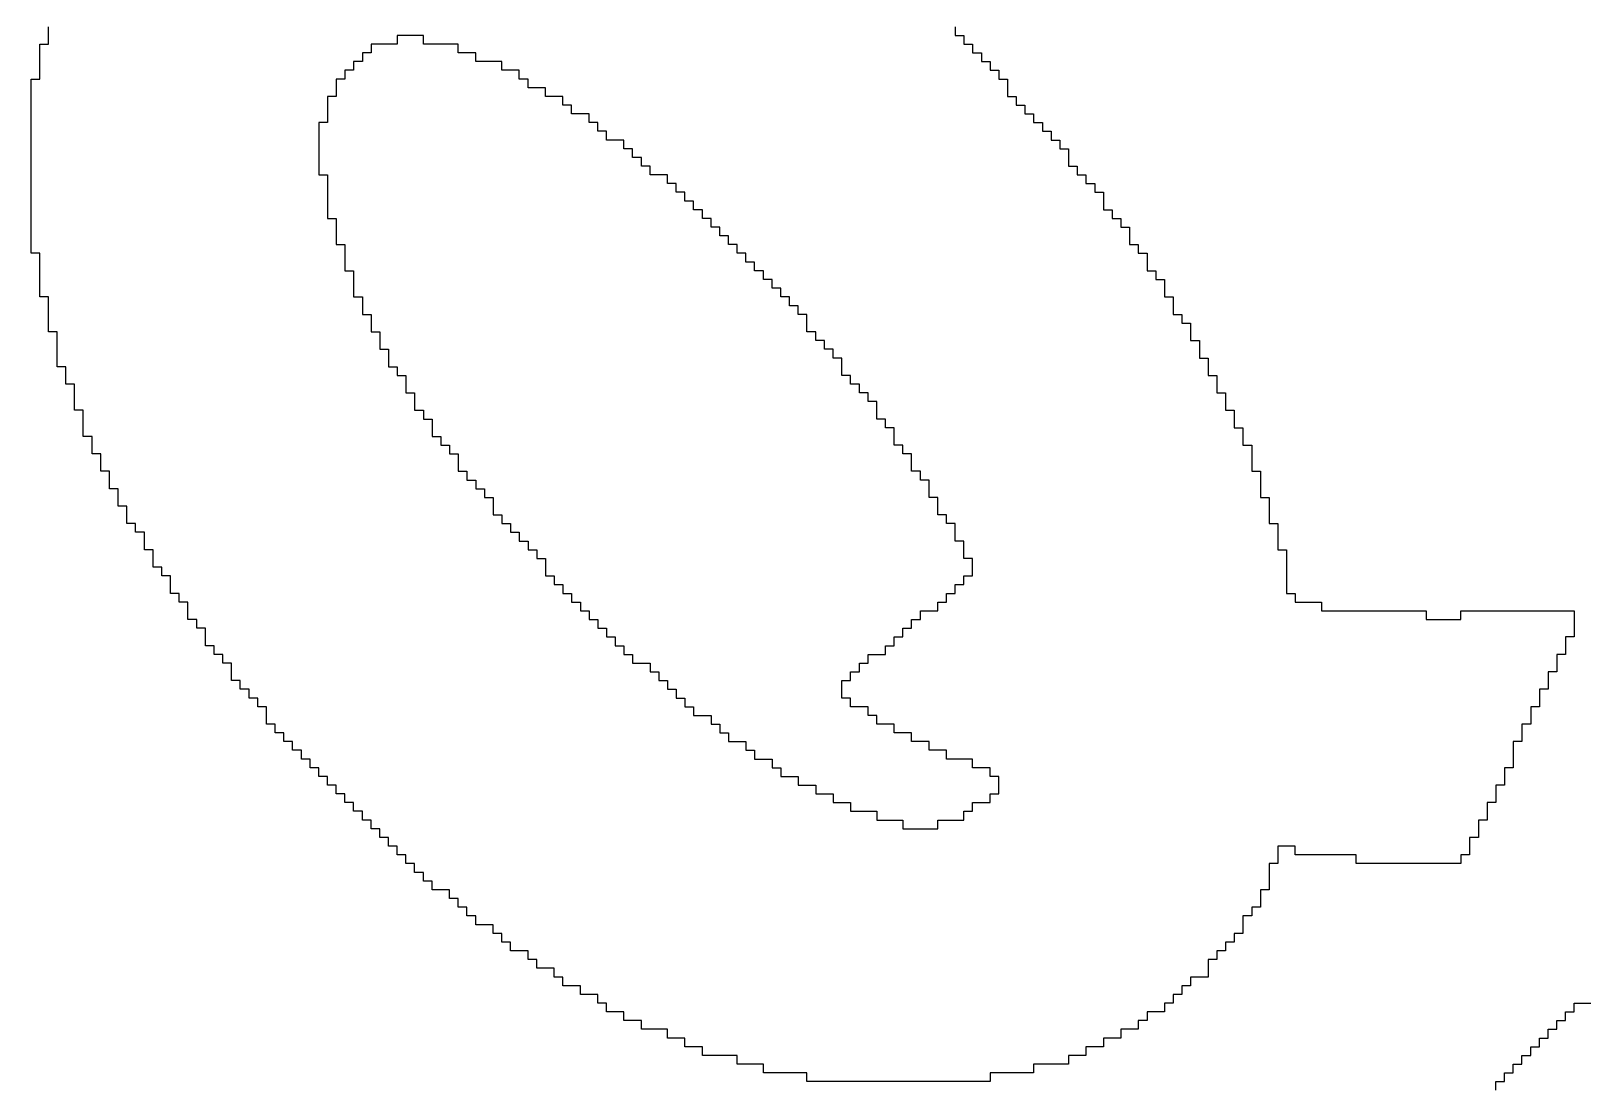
# Model space of a CAD drawing. Header units: millimetres. Extents: x 38.3 to 116.8, y 314 to 397.1.
# Drawn here: x 93.404 to 95.172, y 382.752 to 383.954 of the extents above; entities that cross this region are included whole.
import ezdxf

# ---------------------------------------------------------------- set-up
doc = ezdxf.new("R2010")
doc.units = ezdxf.units.MM
doc.layers.add('TopOverlay', color=2, linetype='Continuous')

# ---------------------------------------------------------------- blocks, each defined once
blk = doc.blocks.new('4S6TMP_L____85')
at = {"layer": 'TopOverlay'}
for p, q in [((-5.5095, 5.2347), (-5.5095, 5.2446)), ((-5.5095, 5.2248), (-5.5095, 5.2347)), ((-5.0823, 5.2347), (-5.1121, 5.2347)), ((-5.1121, 5.2347), (-5.1121, 5.2248)), ((-5.0823, 5.2248), (-5.0823, 5.2347)), ((-4.4764, 5.2446), (-4.4764, 5.2347)), ((-4.4764, 5.2347), (-4.4664, 5.2347)), ((-4.4664, 5.2347), (-4.4664, 5.2248)), ((-5.5194, 5.2148), (-5.5194, 5.2248)), ((-5.5194, 5.2248), (-5.5095, 5.2248)), ((-5.1121, 5.2248), (-5.1419, 5.2248)), ((-5.1419, 5.2248), (-5.1419, 5.2148)), ((-5.0426, 5.2248), (-5.0823, 5.2248)), ((-5.0426, 5.2148), (-5.0426, 5.2248)), ((-4.4664, 5.2248), (-4.4565, 5.2248)), ((-4.4565, 5.2248), (-4.4565, 5.2148)), ((-5.5194, 5.2049), (-5.5194, 5.2148)), ((-5.5194, 5.195), (-5.5194, 5.2049)), ((-5.1519, 5.2049), (-5.1618, 5.2049)), ((-5.1618, 5.2049), (-5.1618, 5.195)), ((-5.1419, 5.2148), (-5.1519, 5.2148)), ((-5.1519, 5.2148), (-5.1519, 5.2049)), ((-5.0227, 5.2148), (-5.0426, 5.2148)), ((-5.0227, 5.2049), (-5.0227, 5.2148)), ((-4.9929, 5.2049), (-5.0227, 5.2049)), ((-4.9929, 5.195), (-4.9929, 5.2049)), ((-4.4565, 5.2148), (-4.4466, 5.2148)), ((-4.4466, 5.2148), (-4.4466, 5.2049)), ((-4.4466, 5.2049), (-4.4366, 5.2049)), ((-4.4366, 5.2049), (-4.4366, 5.195)), ((-5.5294, 5.1751), (-5.5294, 5.185)), ((-5.5294, 5.185), (-5.5194, 5.185)), ((-5.5194, 5.185), (-5.5194, 5.195)), ((-5.1717, 5.185), (-5.1817, 5.185)), ((-5.1817, 5.185), (-5.1817, 5.1751)), ((-5.1618, 5.195), (-5.1717, 5.195)), ((-5.1717, 5.195), (-5.1717, 5.185)), ((-4.9731, 5.195), (-4.9929, 5.195)), ((-4.9731, 5.185), (-4.9731, 5.195)), ((-4.9631, 5.185), (-4.9731, 5.185)), ((-4.9631, 5.1751), (-4.9631, 5.185)), ((-4.4366, 5.195), (-4.4267, 5.195)), ((-4.4267, 5.195), (-4.4267, 5.185)), ((-4.4267, 5.185), (-4.4168, 5.185)), ((-4.4168, 5.185), (-4.4168, 5.1751)), ((-5.5294, 5.1652), (-5.5294, 5.1751)), ((-5.5294, 5.1552), (-5.5294, 5.1652)), ((-5.1817, 5.1652), (-5.1916, 5.1652)), ((-5.1916, 5.1652), (-5.1916, 5.1552)), ((-5.1817, 5.1751), (-5.1817, 5.1652)), ((-4.9433, 5.1751), (-4.9631, 5.1751)), ((-4.9433, 5.1652), (-4.9433, 5.1751)), ((-4.9234, 5.1652), (-4.9433, 5.1652)), ((-4.9234, 5.1552), (-4.9234, 5.1652)), ((-4.4168, 5.1751), (-4.4168, 5.1652)), ((-4.4168, 5.1652), (-4.4068, 5.1652)), ((-4.4068, 5.1652), (-4.4068, 5.1552)), ((-5.5294, 5.1453), (-5.5294, 5.1552)), ((-5.1916, 5.1552), (-5.1916, 5.1453)), ((-4.9135, 5.1552), (-4.9234, 5.1552)), ((-4.9135, 5.1453), (-4.9135, 5.1552)), ((-4.4068, 5.1552), (-4.3969, 5.1552)), ((-4.3969, 5.1552), (-4.3969, 5.1453)), ((-5.5294, 5.1354), (-5.5294, 5.1453)), ((-5.5294, 5.1254), (-5.5294, 5.1354)), ((-5.1916, 5.1354), (-5.2016, 5.1354)), ((-5.2016, 5.1354), (-5.2016, 5.1254)), ((-5.1916, 5.1453), (-5.1916, 5.1354)), ((-4.8936, 5.1453), (-4.9135, 5.1453)), ((-4.8936, 5.1354), (-4.8936, 5.1453)), ((-4.8837, 5.1354), (-4.8936, 5.1354)), ((-4.8837, 5.1254), (-4.8837, 5.1354)), ((-4.3969, 5.1453), (-4.387, 5.1453)), ((-4.387, 5.1453), (-4.387, 5.1354)), ((-4.387, 5.1354), (-4.377, 5.1354)), ((-4.377, 5.1354), (-4.377, 5.1254)), ((-5.5294, 5.1155), (-5.5294, 5.1254)), ((-5.5294, 5.1056), (-5.5294, 5.1155)), ((-5.2016, 5.1254), (-5.2016, 5.1155)), ((-5.2016, 5.1155), (-5.2016, 5.1056)), ((-4.8737, 5.1254), (-4.8837, 5.1254)), ((-4.8737, 5.1155), (-4.8737, 5.1254)), ((-4.8539, 5.1155), (-4.8737, 5.1155)), ((-4.8539, 5.1056), (-4.8539, 5.1155)), ((-4.377, 5.1254), (-4.3671, 5.1254)), ((-4.3671, 5.1254), (-4.3671, 5.1155)), ((-4.3671, 5.1155), (-4.3572, 5.1155)), ((-4.3572, 5.1155), (-4.3572, 5.1056)), ((-5.5294, 5.0956), (-5.5294, 5.1056)), ((-5.5294, 5.0857), (-5.5294, 5.0956)), ((-5.2016, 5.1056), (-5.2016, 5.0956)), ((-5.2016, 5.0956), (-5.2016, 5.0857)), ((-4.8439, 5.1056), (-4.8539, 5.1056)), ((-4.8439, 5.0956), (-4.8439, 5.1056)), ((-4.834, 5.0956), (-4.8439, 5.0956)), ((-4.834, 5.0857), (-4.834, 5.0956)), ((-4.3572, 5.1056), (-4.3472, 5.1056)), ((-4.3472, 5.1056), (-4.3472, 5.0956)), ((-4.3472, 5.0956), (-4.3472, 5.0857)), ((-5.5294, 5.0758), (-5.5294, 5.0857)), ((-5.5294, 5.0658), (-5.5294, 5.0758)), ((-5.2016, 5.0857), (-5.2016, 5.0758)), ((-5.2016, 5.0758), (-5.1916, 5.0758)), ((-5.1916, 5.0758), (-5.1916, 5.0658)), ((-4.8241, 5.0857), (-4.834, 5.0857)), ((-4.8241, 5.0758), (-4.8241, 5.0857)), ((-4.8042, 5.0758), (-4.8241, 5.0758)), ((-4.8042, 5.0658), (-4.8042, 5.0758)), ((-4.3472, 5.0857), (-4.3373, 5.0857)), ((-4.3373, 5.0857), (-4.3373, 5.0758)), ((-4.3373, 5.0758), (-4.3274, 5.0758)), ((-4.3274, 5.0758), (-4.3274, 5.0658)), ((-5.5294, 5.0559), (-5.5294, 5.0658)), ((-5.1916, 5.0658), (-5.1916, 5.0559)), ((-4.7943, 5.0658), (-4.8042, 5.0658)), ((-4.7943, 5.0559), (-4.7943, 5.0658)), ((-4.3274, 5.0658), (-4.3174, 5.0658)), ((-4.3174, 5.0658), (-4.3174, 5.0559)), ((-5.5294, 5.046), (-5.5294, 5.0559)), ((-5.5294, 5.036), (-5.5294, 5.046)), ((-5.1916, 5.0559), (-5.1916, 5.046)), ((-5.1916, 5.046), (-5.1916, 5.036)), ((-4.7843, 5.0559), (-4.7943, 5.0559)), ((-4.7843, 5.046), (-4.7843, 5.0559)), ((-4.7744, 5.046), (-4.7843, 5.046)), ((-4.7744, 5.036), (-4.7744, 5.046)), ((-4.3174, 5.0559), (-4.3075, 5.0559)), ((-4.3075, 5.0559), (-4.3075, 5.046)), ((-4.3075, 5.046), (-4.3075, 5.036)), ((-5.5294, 5.0261), (-5.5294, 5.036)), ((-5.5294, 5.0162), (-5.5294, 5.0261)), ((-5.1916, 5.036), (-5.1916, 5.0261)), ((-5.1916, 5.0261), (-5.1817, 5.0261)), ((-5.1817, 5.0261), (-5.1817, 5.0162)), ((-4.7645, 5.036), (-4.7744, 5.036)), ((-4.7645, 5.0261), (-4.7645, 5.036)), ((-4.7545, 5.0261), (-4.7645, 5.0261)), ((-4.7545, 5.0162), (-4.7545, 5.0261)), ((-4.3075, 5.036), (-4.2976, 5.036)), ((-4.2976, 5.036), (-4.2976, 5.0261)), ((-4.2976, 5.0261), (-4.2876, 5.0261)), ((-4.2876, 5.0261), (-4.2876, 5.0162)), ((-5.5294, 5.0062), (-5.5294, 5.0162)), ((-5.5294, 4.9963), (-5.5294, 5.0062)), ((-5.1817, 5.0162), (-5.1817, 5.0062)), ((-5.1817, 5.0062), (-5.1817, 4.9963)), ((-4.7446, 5.0162), (-4.7545, 5.0162)), ((-4.7446, 5.0062), (-4.7446, 5.0162)), ((-4.7347, 5.0062), (-4.7446, 5.0062)), ((-4.7347, 4.9963), (-4.7347, 5.0062)), ((-4.2876, 5.0162), (-4.2777, 5.0162)), ((-4.2777, 5.0162), (-4.2777, 5.0062)), ((-4.2777, 5.0062), (-4.2777, 4.9963)), ((-5.5294, 4.9864), (-5.5294, 4.9963)), ((-5.1817, 4.9963), (-5.1717, 4.9963)), ((-5.1717, 4.9963), (-5.1717, 4.9864)), ((-4.7247, 4.9963), (-4.7347, 4.9963)), ((-4.7247, 4.9864), (-4.7247, 4.9963)), ((-4.2777, 4.9963), (-4.2678, 4.9963)), ((-4.2678, 4.9963), (-4.2678, 4.9864)), ((-5.5194, 4.9864), (-5.5294, 4.9864)), ((-5.5194, 4.9764), (-5.5194, 4.9864)), ((-5.5194, 4.9665), (-5.5194, 4.9764)), ((-5.1717, 4.9864), (-5.1717, 4.9764)), ((-5.1717, 4.9764), (-5.1717, 4.9665)), ((-4.7148, 4.9864), (-4.7247, 4.9864)), ((-4.7148, 4.9764), (-4.7148, 4.9864)), ((-4.7049, 4.9764), (-4.7148, 4.9764)), ((-4.7049, 4.9665), (-4.7049, 4.9764)), ((-4.2678, 4.9864), (-4.2578, 4.9864)), ((-4.2578, 4.9864), (-4.2578, 4.9764)), ((-4.2578, 4.9764), (-4.2578, 4.9665)), ((-5.5194, 4.9565), (-5.5194, 4.9665)), ((-5.5194, 4.9466), (-5.5194, 4.9565)), ((-5.1717, 4.9665), (-5.1618, 4.9665)), ((-5.1618, 4.9665), (-5.1618, 4.9565)), ((-5.1618, 4.9565), (-5.1618, 4.9466)), ((-4.6949, 4.9665), (-4.7049, 4.9665)), ((-4.6949, 4.9565), (-4.6949, 4.9665)), ((-4.685, 4.9565), (-4.6949, 4.9565)), ((-4.685, 4.9466), (-4.685, 4.9565)), ((-4.2578, 4.9665), (-4.2479, 4.9665)), ((-4.2479, 4.9665), (-4.2479, 4.9565)), ((-4.2479, 4.9565), (-4.238, 4.9565)), ((-4.238, 4.9565), (-4.238, 4.9466)), ((-5.5194, 4.9367), (-5.5194, 4.9466)), ((-5.5095, 4.9367), (-5.5194, 4.9367)), ((-5.5095, 4.9267), (-5.5095, 4.9367)), ((-5.1618, 4.9466), (-5.1618, 4.9367)), ((-5.1618, 4.9367), (-5.1519, 4.9367)), ((-5.1519, 4.9367), (-5.1519, 4.9267)), ((-4.6751, 4.9466), (-4.685, 4.9466)), ((-4.6751, 4.9367), (-4.6751, 4.9466)), ((-4.6651, 4.9367), (-4.6751, 4.9367)), ((-4.6651, 4.9267), (-4.6651, 4.9367)), ((-4.238, 4.9466), (-4.238, 4.9367)), ((-4.238, 4.9367), (-4.228, 4.9367)), ((-4.228, 4.9367), (-4.228, 4.9267)), ((-5.5095, 4.9168), (-5.5095, 4.9267)), ((-5.5095, 4.9069), (-5.5095, 4.9168)), ((-5.1519, 4.9267), (-5.1519, 4.9168)), ((-5.1519, 4.9168), (-5.1419, 4.9168)), ((-5.1419, 4.9168), (-5.1419, 4.9069)), ((-4.6552, 4.9267), (-4.6651, 4.9267)), ((-4.6552, 4.9168), (-4.6552, 4.9267)), ((-4.6453, 4.9168), (-4.6552, 4.9168)), ((-4.6453, 4.9069), (-4.6453, 4.9168)), ((-4.228, 4.9267), (-4.228, 4.9168)), ((-4.228, 4.9168), (-4.2181, 4.9168)), ((-4.2181, 4.9168), (-4.2181, 4.9069)), ((-5.5095, 4.8969), (-5.5095, 4.9069)), ((-5.1419, 4.9069), (-5.1419, 4.8969)), ((-4.6453, 4.8969), (-4.6453, 4.9069)), ((-4.2181, 4.9069), (-4.2082, 4.9069)), ((-4.2082, 4.9069), (-4.2082, 4.8969)), ((-5.4996, 4.8969), (-5.5095, 4.8969)), ((-5.4996, 4.887), (-5.4996, 4.8969)), ((-5.4996, 4.8771), (-5.4996, 4.887)), ((-5.1419, 4.8969), (-5.132, 4.8969)), ((-5.132, 4.8969), (-5.132, 4.887)), ((-5.132, 4.887), (-5.132, 4.8771)), ((-4.6353, 4.8969), (-4.6453, 4.8969)), ((-4.6353, 4.887), (-4.6353, 4.8969)), ((-4.6254, 4.887), (-4.6353, 4.887)), ((-4.6254, 4.8771), (-4.6254, 4.887)), ((-4.2082, 4.8969), (-4.2082, 4.887)), ((-4.2082, 4.887), (-4.1982, 4.887)), ((-4.1982, 4.887), (-4.1982, 4.8771)), ((-5.4996, 4.8671), (-5.4996, 4.8771)), ((-5.4996, 4.8572), (-5.4996, 4.8671)), ((-5.132, 4.8771), (-5.1221, 4.8771)), ((-5.1221, 4.8771), (-5.1221, 4.8671)), ((-5.1221, 4.8671), (-5.1221, 4.8572)), ((-4.6155, 4.8771), (-4.6254, 4.8771)), ((-4.6155, 4.8671), (-4.6155, 4.8771)), ((-4.6055, 4.8671), (-4.6155, 4.8671)), ((-4.6055, 4.8572), (-4.6055, 4.8671)), ((-4.1982, 4.8771), (-4.1982, 4.8671)), ((-4.1982, 4.8671), (-4.1883, 4.8671)), ((-4.1883, 4.8671), (-4.1883, 4.8572)), ((-5.4896, 4.8572), (-5.4996, 4.8572)), ((-5.4896, 4.8473), (-5.4896, 4.8572)), ((-5.4896, 4.8373), (-5.4896, 4.8473)), ((-5.1221, 4.8572), (-5.1121, 4.8572)), ((-5.1121, 4.8572), (-5.1121, 4.8473)), ((-5.1121, 4.8473), (-5.1022, 4.8473)), ((-5.1022, 4.8473), (-5.1022, 4.8373)), ((-4.6055, 4.8473), (-4.6055, 4.8572)), ((-4.5956, 4.8473), (-4.6055, 4.8473)), ((-4.5956, 4.8373), (-4.5956, 4.8473)), ((-4.1883, 4.8572), (-4.1883, 4.8473)), ((-4.1883, 4.8473), (-4.1784, 4.8473)), ((-4.1784, 4.8473), (-4.1784, 4.8373)), ((-5.4797, 4.8373), (-5.4896, 4.8373)), ((-5.4797, 4.8274), (-5.4797, 4.8373)), ((-5.4797, 4.8175), (-5.4797, 4.8274)), ((-5.1022, 4.8373), (-5.1022, 4.8274)), ((-5.1022, 4.8274), (-5.0923, 4.8274)), ((-5.0923, 4.8274), (-5.0923, 4.8175)), ((-4.5856, 4.8373), (-4.5956, 4.8373)), ((-4.5856, 4.8274), (-4.5856, 4.8373)), ((-4.5757, 4.8274), (-4.5856, 4.8274)), ((-4.5757, 4.8175), (-4.5757, 4.8274)), ((-4.1784, 4.8373), (-4.1784, 4.8274)), ((-4.1784, 4.8274), (-4.1684, 4.8274)), ((-4.1684, 4.8274), (-4.1684, 4.8175)), ((-5.4797, 4.8075), (-5.4797, 4.8175)), ((-5.0923, 4.8175), (-5.0923, 4.8075)), ((-4.5658, 4.8175), (-4.5757, 4.8175)), ((-4.5658, 4.8075), (-4.5658, 4.8175)), ((-4.1684, 4.8175), (-4.1684, 4.8075)), ((-5.4698, 4.8075), (-5.4797, 4.8075)), ((-5.4698, 4.7976), (-5.4698, 4.8075)), ((-5.4698, 4.7877), (-5.4698, 4.7976)), ((-5.0923, 4.8075), (-5.0823, 4.8075)), ((-5.0823, 4.8075), (-5.0823, 4.7976)), ((-5.0823, 4.7976), (-5.0724, 4.7976)), ((-5.0724, 4.7976), (-5.0724, 4.7877)), ((-4.5658, 4.7976), (-4.5658, 4.8075)), ((-4.5558, 4.7976), (-4.5658, 4.7976)), ((-4.5558, 4.7877), (-4.5558, 4.7976)), ((-4.1684, 4.8075), (-4.1585, 4.8075)), ((-4.1585, 4.8075), (-4.1585, 4.7976)), ((-4.1585, 4.7976), (-4.1585, 4.7877)), ((-5.4698, 4.7777), (-5.4698, 4.7877)), ((-5.4598, 4.7777), (-5.4698, 4.7777)), ((-5.4598, 4.7678), (-5.4598, 4.7777)), ((-5.0724, 4.7877), (-5.0724, 4.7777)), ((-5.0724, 4.7777), (-5.0625, 4.7777)), ((-5.0625, 4.7777), (-5.0625, 4.7678)), ((-4.5459, 4.7877), (-4.5558, 4.7877)), ((-4.5459, 4.7777), (-4.5459, 4.7877)), ((-4.5459, 4.7678), (-4.5459, 4.7777)), ((-4.1585, 4.7877), (-4.1486, 4.7877)), ((-4.1486, 4.7877), (-4.1486, 4.7777)), ((-4.1486, 4.7777), (-4.1486, 4.7678)), ((-5.4598, 4.7579), (-5.4598, 4.7678)), ((-5.4499, 4.7579), (-5.4598, 4.7579)), ((-5.4499, 4.7479), (-5.4499, 4.7579)), ((-5.0625, 4.7678), (-5.0525, 4.7678)), ((-5.0525, 4.7678), (-5.0525, 4.7579)), ((-5.0525, 4.7579), (-5.0426, 4.7579)), ((-5.0426, 4.7579), (-5.0426, 4.7479)), ((-4.536, 4.7678), (-4.5459, 4.7678)), ((-4.536, 4.7579), (-4.536, 4.7678)), ((-4.526, 4.7579), (-4.536, 4.7579)), ((-4.526, 4.7479), (-4.526, 4.7579)), ((-4.1486, 4.7678), (-4.1386, 4.7678)), ((-4.1386, 4.7678), (-4.1386, 4.7579)), ((-4.1386, 4.7579), (-4.1386, 4.7479)), ((-5.4499, 4.738), (-5.4499, 4.7479)), ((-5.0426, 4.7479), (-5.0426, 4.738)), ((-4.526, 4.738), (-4.526, 4.7479)), ((-4.1386, 4.7479), (-4.1386, 4.738)), ((-5.44, 4.738), (-5.4499, 4.738)), ((-5.44, 4.7281), (-5.44, 4.738)), ((-5.44, 4.7181), (-5.44, 4.7281)), ((-5.0426, 4.738), (-5.0327, 4.738)), ((-5.0327, 4.738), (-5.0327, 4.7281)), ((-5.0327, 4.7281), (-5.0227, 4.7281)), ((-5.0227, 4.7281), (-5.0227, 4.7181)), ((-4.5161, 4.738), (-4.526, 4.738)), ((-4.5161, 4.7281), (-4.5161, 4.738)), ((-4.5062, 4.7281), (-4.5161, 4.7281)), ((-4.5062, 4.7181), (-4.5062, 4.7281)), ((-4.1386, 4.738), (-4.1287, 4.738)), ((-4.1287, 4.738), (-4.1287, 4.7281)), ((-4.1287, 4.7281), (-4.1287, 4.7181)), ((-5.43, 4.7181), (-5.44, 4.7181)), ((-5.43, 4.7082), (-5.43, 4.7181)), ((-5.43, 4.6983), (-5.43, 4.7082)), ((-5.0227, 4.7181), (-5.0128, 4.7181)), ((-5.0128, 4.7181), (-5.0128, 4.7082)), ((-5.0128, 4.7082), (-5.0029, 4.7082)), ((-5.0029, 4.7082), (-5.0029, 4.6983)), ((-4.5062, 4.7082), (-4.5062, 4.7181)), ((-4.4962, 4.7082), (-4.5062, 4.7082)), ((-4.4962, 4.6983), (-4.4962, 4.7082)), ((-4.1287, 4.7181), (-4.1287, 4.7082)), ((-4.1287, 4.7082), (-4.1188, 4.7082)), ((-4.1188, 4.7082), (-4.1188, 4.6983)), ((-5.4201, 4.6983), (-5.43, 4.6983)), ((-5.4201, 4.6883), (-5.4201, 4.6983)), ((-5.4201, 4.6784), (-5.4201, 4.6883)), ((-5.0029, 4.6983), (-5.0029, 4.6883)), ((-5.0029, 4.6883), (-4.9929, 4.6883)), ((-4.9929, 4.6883), (-4.9929, 4.6784)), ((-4.4962, 4.6883), (-4.4962, 4.6983)), ((-4.4863, 4.6883), (-4.4962, 4.6883)), ((-4.4863, 4.6784), (-4.4863, 4.6883)), ((-4.1188, 4.6983), (-4.1188, 4.6883)), ((-4.1188, 4.6883), (-4.1188, 4.6784)), ((-5.4102, 4.6784), (-5.4201, 4.6784)), ((-5.4102, 4.6685), (-5.4102, 4.6784)), ((-5.4002, 4.6685), (-5.4102, 4.6685)), ((-5.4002, 4.6585), (-5.4002, 4.6685)), ((-4.9929, 4.6784), (-4.983, 4.6784)), ((-4.983, 4.6784), (-4.983, 4.6685)), ((-4.983, 4.6685), (-4.9731, 4.6685)), ((-4.9731, 4.6685), (-4.9731, 4.6585)), ((-4.4764, 4.6784), (-4.4863, 4.6784)), ((-4.4764, 4.6685), (-4.4764, 4.6784)), ((-4.4764, 4.6585), (-4.4764, 4.6685)), ((-4.1188, 4.6784), (-4.1088, 4.6784)), ((-4.1088, 4.6784), (-4.1088, 4.6685)), ((-4.1088, 4.6685), (-4.1088, 4.6585)), ((-5.4002, 4.6486), (-5.4002, 4.6585)), ((-4.9731, 4.6585), (-4.9631, 4.6585)), ((-4.9631, 4.6585), (-4.9631, 4.6486)), ((-4.4664, 4.6585), (-4.4764, 4.6585)), ((-4.4664, 4.6486), (-4.4664, 4.6585)), ((-4.1088, 4.6585), (-4.1088, 4.6486)), ((-5.3903, 4.6486), (-5.4002, 4.6486)), ((-5.3903, 4.6387), (-5.3903, 4.6486)), ((-5.3903, 4.6287), (-5.3903, 4.6387)), ((-4.9631, 4.6486), (-4.9532, 4.6486)), ((-4.9532, 4.6486), (-4.9532, 4.6387)), ((-4.9532, 4.6387), (-4.9433, 4.6387)), ((-4.9433, 4.6387), (-4.9433, 4.6287)), ((-4.4664, 4.6387), (-4.4664, 4.6486)), ((-4.4565, 4.6387), (-4.4664, 4.6387)), ((-4.4565, 4.6287), (-4.4565, 4.6387)), ((-4.1088, 4.6486), (-4.0989, 4.6486)), ((-4.0989, 4.6486), (-4.0989, 4.6387)), ((-4.0989, 4.6387), (-4.0989, 4.6287)), ((-5.3804, 4.6287), (-5.3903, 4.6287)), ((-5.3804, 4.6188), (-5.3804, 4.6287)), ((-5.3704, 4.6188), (-5.3804, 4.6188)), ((-5.3704, 4.6089), (-5.3704, 4.6188)), ((-4.9433, 4.6287), (-4.9433, 4.6188)), ((-4.9433, 4.6188), (-4.9333, 4.6188)), ((-4.9333, 4.6188), (-4.9333, 4.6089)), ((-4.4664, 4.6089), (-4.4664, 4.6188)), ((-4.4664, 4.6188), (-4.4565, 4.6188)), ((-4.4565, 4.6188), (-4.4565, 4.6287)), ((-4.0989, 4.6287), (-4.0989, 4.6188)), ((-4.0989, 4.6188), (-4.0989, 4.6089)), ((-5.3704, 4.5989), (-5.3704, 4.6089)), ((-5.3605, 4.5989), (-5.3704, 4.5989)), ((-5.3605, 4.589), (-5.3605, 4.5989)), ((-4.9333, 4.6089), (-4.9234, 4.6089)), ((-4.9234, 4.6089), (-4.9234, 4.5989)), ((-4.9234, 4.5989), (-4.9135, 4.5989)), ((-4.9135, 4.5989), (-4.9135, 4.589)), ((-4.4863, 4.589), (-4.4863, 4.5989)), ((-4.4863, 4.5989), (-4.4764, 4.5989)), ((-4.4764, 4.5989), (-4.4764, 4.6089)), ((-4.4764, 4.6089), (-4.4664, 4.6089)), ((-4.0989, 4.6089), (-4.0989, 4.5989)), ((-4.0989, 4.5989), (-4.089, 4.5989)), ((-4.089, 4.5989), (-4.089, 4.589)), ((-5.3506, 4.589), (-5.3605, 4.589)), ((-5.3506, 4.5791), (-5.3506, 4.589)), ((-4.9135, 4.589), (-4.9035, 4.589)), ((-4.9035, 4.589), (-4.9035, 4.5791)), ((-4.4962, 4.5791), (-4.4962, 4.589)), ((-4.4962, 4.589), (-4.4863, 4.589)), ((-4.089, 4.589), (-4.0592, 4.589)), ((-4.0592, 4.589), (-4.0592, 4.5791)), ((-5.3506, 4.5691), (-5.3506, 4.5791)), ((-5.3406, 4.5691), (-5.3506, 4.5691)), ((-5.3406, 4.5592), (-5.3406, 4.5691)), ((-4.9035, 4.5791), (-4.8936, 4.5791)), ((-4.8936, 4.5791), (-4.8936, 4.5691)), ((-4.8936, 4.5691), (-4.8837, 4.5691)), ((-4.8837, 4.5691), (-4.8837, 4.5592)), ((-4.526, 4.5592), (-4.526, 4.5691)), ((-4.526, 4.5691), (-4.5161, 4.5691)), ((-4.5161, 4.5691), (-4.5161, 4.5791)), ((-4.5161, 4.5791), (-4.4962, 4.5791)), ((-4.0592, 4.5791), (-3.9399, 4.5791)), ((-3.9399, 4.5791), (-3.9399, 4.5691)), ((-3.9399, 4.5691), (-3.9002, 4.5691)), ((-3.9002, 4.5691), (-3.9002, 4.5791)), ((-3.9002, 4.5791), (-3.7711, 4.5791)), ((-3.7711, 4.5791), (-3.7711, 4.5691)), ((-3.7711, 4.5691), (-3.7711, 4.5592)), ((-5.3307, 4.5592), (-5.3406, 4.5592)), ((-5.3307, 4.5493), (-5.3307, 4.5592)), ((-5.3307, 4.5393), (-5.3307, 4.5493)), ((-4.8837, 4.5592), (-4.8737, 4.5592)), ((-4.8737, 4.5592), (-4.8737, 4.5493)), ((-4.8737, 4.5493), (-4.8638, 4.5493)), ((-4.8638, 4.5493), (-4.8638, 4.5393)), ((-4.5459, 4.5393), (-4.5459, 4.5493)), ((-4.5459, 4.5493), (-4.536, 4.5493)), ((-4.536, 4.5493), (-4.536, 4.5592)), ((-4.536, 4.5592), (-4.526, 4.5592)), ((-3.7711, 4.5493), (-3.781, 4.5493)), ((-3.781, 4.5493), (-3.781, 4.5393)), ((-3.7711, 4.5592), (-3.7711, 4.5493)), ((-5.3208, 4.5393), (-5.3307, 4.5393)), ((-5.3208, 4.5294), (-5.3208, 4.5393)), ((-5.3108, 4.5294), (-5.3208, 4.5294)), ((-5.3108, 4.5195), (-5.3108, 4.5294)), ((-4.8638, 4.5393), (-4.8539, 4.5393)), ((-4.8539, 4.5393), (-4.8539, 4.5294)), ((-4.8539, 4.5294), (-4.8439, 4.5294)), ((-4.8439, 4.5294), (-4.8439, 4.5195)), ((-4.5757, 4.5195), (-4.5757, 4.5294)), ((-4.5757, 4.5294), (-4.5558, 4.5294)), ((-4.5558, 4.5294), (-4.5558, 4.5393)), ((-4.5558, 4.5393), (-4.5459, 4.5393)), ((-3.781, 4.5294), (-3.7909, 4.5294)), ((-3.7909, 4.5294), (-3.7909, 4.5195)), ((-3.781, 4.5393), (-3.781, 4.5294)), ((-5.3009, 4.5195), (-5.3108, 4.5195)), ((-5.3009, 4.5095), (-5.3009, 4.5195)), ((-5.3009, 4.4996), (-5.3009, 4.5095)), ((-4.8439, 4.5195), (-4.8241, 4.5195)), ((-4.8241, 4.5195), (-4.8241, 4.5095)), ((-4.8241, 4.5095), (-4.8141, 4.5095)), ((-4.8141, 4.5095), (-4.8141, 4.4996)), ((-4.5956, 4.4996), (-4.5956, 4.5095)), ((-4.5956, 4.5095), (-4.5856, 4.5095)), ((-4.5856, 4.5095), (-4.5856, 4.5195)), ((-4.5856, 4.5195), (-4.5757, 4.5195)), ((-3.7909, 4.5095), (-3.8009, 4.5095)), ((-3.8009, 4.5095), (-3.8009, 4.4996)), ((-3.7909, 4.5195), (-3.7909, 4.5095)), ((-5.291, 4.4996), (-5.3009, 4.4996)), ((-5.291, 4.4897), (-5.291, 4.4996)), ((-4.8141, 4.4996), (-4.8042, 4.4996)), ((-4.8042, 4.4996), (-4.8042, 4.4897)), ((-4.6055, 4.4897), (-4.6055, 4.4996)), ((-4.6055, 4.4996), (-4.5956, 4.4996)), ((-3.8009, 4.4996), (-3.8009, 4.4897)), ((-5.281, 4.4897), (-5.291, 4.4897)), ((-5.281, 4.4797), (-5.281, 4.4897)), ((-5.2711, 4.4797), (-5.281, 4.4797)), ((-5.2711, 4.4698), (-5.2711, 4.4797)), ((-4.8042, 4.4897), (-4.7943, 4.4897)), ((-4.7943, 4.4897), (-4.7943, 4.4797)), ((-4.7943, 4.4797), (-4.7843, 4.4797)), ((-4.7843, 4.4797), (-4.7843, 4.4698)), ((-4.6055, 4.4797), (-4.6055, 4.4897)), ((-4.5956, 4.4797), (-4.6055, 4.4797)), ((-4.5956, 4.4698), (-4.5956, 4.4797)), ((-3.8009, 4.4897), (-3.8108, 4.4897)), ((-3.8108, 4.4897), (-3.8108, 4.4797)), ((-3.8108, 4.4797), (-3.8108, 4.4698)), ((-5.2612, 4.4698), (-5.2711, 4.4698)), ((-5.2612, 4.4599), (-5.2612, 4.4698)), ((-5.2612, 4.4499), (-5.2612, 4.4599)), ((-4.7843, 4.4698), (-4.7744, 4.4698)), ((-4.7744, 4.4698), (-4.7744, 4.4599)), ((-4.7744, 4.4599), (-4.7545, 4.4599)), ((-4.7545, 4.4599), (-4.7545, 4.4499)), ((-4.5757, 4.4698), (-4.5956, 4.4698)), ((-4.5757, 4.4599), (-4.5757, 4.4698)), ((-4.5658, 4.4599), (-4.5757, 4.4599)), ((-4.5658, 4.4499), (-4.5658, 4.4599)), ((-3.8108, 4.4698), (-3.8207, 4.4698)), ((-3.8207, 4.4698), (-3.8207, 4.4599)), ((-3.8207, 4.4599), (-3.8207, 4.4499)), ((-5.2512, 4.4499), (-5.2612, 4.4499)), ((-5.2512, 4.44), (-5.2512, 4.4499)), ((-5.2413, 4.44), (-5.2512, 4.44)), ((-5.2413, 4.4301), (-5.2413, 4.44)), ((-4.7545, 4.4499), (-4.7446, 4.4499)), ((-4.7446, 4.4499), (-4.7446, 4.44)), ((-4.7446, 4.44), (-4.7347, 4.44)), ((-4.7347, 4.44), (-4.7347, 4.4301)), ((-4.5459, 4.4499), (-4.5658, 4.4499)), ((-4.5459, 4.44), (-4.5459, 4.4499)), ((-4.526, 4.44), (-4.5459, 4.44)), ((-4.526, 4.4301), (-4.526, 4.44)), ((-3.8207, 4.4499), (-3.8307, 4.4499)), ((-3.8307, 4.4499), (-3.8307, 4.44)), ((-3.8307, 4.44), (-3.8307, 4.4301)), ((-5.2314, 4.4301), (-5.2413, 4.4301)), ((-5.2314, 4.4201), (-5.2314, 4.4301)), ((-4.7347, 4.4301), (-4.7148, 4.4301)), ((-4.7148, 4.4301), (-4.7148, 4.4201)), ((-4.5062, 4.4301), (-4.526, 4.4301)), ((-4.5062, 4.4201), (-4.5062, 4.4301)), ((-3.8307, 4.4301), (-3.8406, 4.4301)), ((-3.8406, 4.4301), (-3.8406, 4.4201)), ((-5.2214, 4.4201), (-5.2314, 4.4201)), ((-5.2214, 4.4102), (-5.2214, 4.4201)), ((-5.2115, 4.4102), (-5.2214, 4.4102)), ((-5.2115, 4.4003), (-5.2115, 4.4102)), ((-4.7148, 4.4201), (-4.7049, 4.4201)), ((-4.7049, 4.4201), (-4.7049, 4.4102)), ((-4.7049, 4.4102), (-4.685, 4.4102)), ((-4.685, 4.4102), (-4.685, 4.4003)), ((-4.4863, 4.4201), (-4.5062, 4.4201)), ((-4.4863, 4.4102), (-4.4863, 4.4201)), ((-4.4565, 4.4102), (-4.4863, 4.4102)), ((-4.4565, 4.4003), (-4.4565, 4.4102)), ((-3.8406, 4.4201), (-3.8406, 4.4102)), ((-3.8406, 4.4102), (-3.8406, 4.4003)), ((-5.2016, 4.4003), (-5.2115, 4.4003)), ((-5.2016, 4.3903), (-5.2016, 4.4003)), ((-5.1916, 4.3903), (-5.2016, 4.3903)), ((-5.1916, 4.3804), (-5.1916, 4.3903)), ((-4.685, 4.4003), (-4.6751, 4.4003)), ((-4.6751, 4.4003), (-4.6751, 4.3903)), ((-4.6751, 4.3903), (-4.6552, 4.3903)), ((-4.6552, 4.3903), (-4.6552, 4.3804)), ((-4.4366, 4.4003), (-4.4565, 4.4003)), ((-4.4366, 4.3903), (-4.4366, 4.4003)), ((-4.4267, 4.3903), (-4.4366, 4.3903)), ((-4.4267, 4.3804), (-4.4267, 4.3903)), ((-3.8406, 4.4003), (-3.8505, 4.4003)), ((-3.8505, 4.4003), (-3.8505, 4.3903)), ((-3.8505, 4.3903), (-3.8505, 4.3804)), ((-5.1817, 4.3804), (-5.1916, 4.3804)), ((-5.1817, 4.3704), (-5.1817, 4.3804)), ((-5.1717, 4.3704), (-5.1817, 4.3704)), ((-5.1717, 4.3605), (-5.1717, 4.3704)), ((-4.6552, 4.3804), (-4.6353, 4.3804)), ((-4.6353, 4.3804), (-4.6353, 4.3704)), ((-4.6353, 4.3704), (-4.6155, 4.3704)), ((-4.6155, 4.3704), (-4.6155, 4.3605)), ((-4.4366, 4.3605), (-4.4366, 4.3704)), ((-4.4366, 4.3704), (-4.4267, 4.3704)), ((-4.4267, 4.3704), (-4.4267, 4.3804)), ((-3.8505, 4.3804), (-3.8605, 4.3804)), ((-3.8605, 4.3804), (-3.8605, 4.3704)), ((-3.8605, 4.3704), (-3.8605, 4.3605)), ((-5.1618, 4.3605), (-5.1717, 4.3605)), ((-5.1618, 4.3506), (-5.1618, 4.3605)), ((-5.1519, 4.3506), (-5.1618, 4.3506)), ((-5.1519, 4.3406), (-5.1519, 4.3506)), ((-4.6155, 4.3605), (-4.5956, 4.3605)), ((-4.5956, 4.3605), (-4.5956, 4.3506)), ((-4.5956, 4.3506), (-4.5658, 4.3506)), ((-4.5658, 4.3506), (-4.5658, 4.3406)), ((-4.4664, 4.3406), (-4.4664, 4.3506)), ((-4.4664, 4.3506), (-4.4565, 4.3506)), ((-4.4565, 4.3506), (-4.4565, 4.3605)), ((-4.4565, 4.3605), (-4.4366, 4.3605)), ((-3.8605, 4.3605), (-3.8704, 4.3605)), ((-3.8704, 4.3605), (-3.8704, 4.3506)), ((-3.8704, 4.3506), (-3.8704, 4.3406)), ((-5.1419, 4.3406), (-5.1519, 4.3406)), ((-5.1419, 4.3307), (-5.1419, 4.3406)), ((-4.5658, 4.3406), (-4.536, 4.3406)), ((-4.536, 4.3406), (-4.536, 4.3307)), ((-4.4962, 4.3307), (-4.4962, 4.3406)), ((-4.4962, 4.3406), (-4.4664, 4.3406)), ((-3.8704, 4.3406), (-3.8803, 4.3406)), ((-3.8803, 4.3406), (-3.8803, 4.3307)), ((-5.132, 4.3307), (-5.1419, 4.3307)), ((-5.132, 4.3208), (-5.132, 4.3307)), ((-5.1221, 4.3208), (-5.132, 4.3208)), ((-5.1221, 4.3108), (-5.1221, 4.3208)), ((-4.536, 4.3307), (-4.4962, 4.3307)), ((-3.8803, 4.3208), (-3.8903, 4.3208)), ((-3.8903, 4.3208), (-3.8903, 4.3108)), ((-3.8803, 4.3307), (-3.8803, 4.3208)), ((-5.1121, 4.3108), (-5.1221, 4.3108)), ((-5.1121, 4.3009), (-5.1121, 4.3108)), ((-5.1022, 4.3009), (-5.1121, 4.3009)), ((-5.1022, 4.291), (-5.1022, 4.3009)), ((-4.089, 4.3108), (-4.1088, 4.3108)), ((-4.1088, 4.3108), (-4.1088, 4.3009)), ((-4.1088, 4.3009), (-4.1088, 4.291)), ((-4.089, 4.3009), (-4.089, 4.3108)), ((-4.0194, 4.3009), (-4.089, 4.3009)), ((-4.0194, 4.291), (-4.0194, 4.3009)), ((-3.8903, 4.3009), (-3.9002, 4.3009)), ((-3.9002, 4.3009), (-3.9002, 4.291)), ((-3.8903, 4.3108), (-3.8903, 4.3009)), ((-5.0923, 4.291), (-5.1022, 4.291)), ((-5.0923, 4.281), (-5.0923, 4.291)), ((-5.0823, 4.281), (-5.0923, 4.281)), ((-5.0823, 4.2711), (-5.0823, 4.281)), ((-4.1088, 4.291), (-4.1188, 4.291)), ((-4.1188, 4.291), (-4.1188, 4.281)), ((-4.1188, 4.281), (-4.1188, 4.2711)), ((-3.9002, 4.291), (-4.0194, 4.291)), ((-5.0724, 4.2711), (-5.0823, 4.2711)), ((-5.0724, 4.2612), (-5.0724, 4.2711)), ((-4.1188, 4.2711), (-4.1188, 4.2612)), ((-5.0525, 4.2612), (-5.0724, 4.2612)), ((-5.0525, 4.2512), (-5.0525, 4.2612)), ((-5.0426, 4.2512), (-5.0525, 4.2512)), ((-5.0426, 4.2413), (-5.0426, 4.2512)), ((-4.1188, 4.2612), (-4.1287, 4.2612)), ((-4.1287, 4.2612), (-4.1287, 4.2512)), ((-4.1287, 4.2512), (-4.1287, 4.2413)), ((-5.0327, 4.2413), (-5.0426, 4.2413)), ((-5.0327, 4.2314), (-5.0327, 4.2413)), ((-5.0227, 4.2314), (-5.0327, 4.2314)), ((-5.0227, 4.2214), (-5.0227, 4.2314)), ((-4.1386, 4.2314), (-4.1486, 4.2314)), ((-4.1486, 4.2314), (-4.1486, 4.2214)), ((-4.1287, 4.2413), (-4.1386, 4.2413)), ((-4.1386, 4.2413), (-4.1386, 4.2314)), ((-5.0029, 4.2214), (-5.0227, 4.2214)), ((-5.0029, 4.2115), (-5.0029, 4.2214)), ((-4.9929, 4.2115), (-5.0029, 4.2115)), ((-4.9929, 4.2016), (-4.9929, 4.2115)), ((-4.1486, 4.2115), (-4.1585, 4.2115)), ((-4.1585, 4.2115), (-4.1585, 4.2016)), ((-4.1486, 4.2214), (-4.1486, 4.2115)), ((-4.983, 4.2016), (-4.9929, 4.2016)), ((-4.983, 4.1916), (-4.983, 4.2016)), ((-4.9631, 4.1916), (-4.983, 4.1916)), ((-4.9631, 4.1817), (-4.9631, 4.1916)), ((-4.1684, 4.1916), (-4.1784, 4.1916)), ((-4.1784, 4.1916), (-4.1784, 4.1817)), ((-4.1585, 4.2016), (-4.1684, 4.2016)), ((-4.1684, 4.2016), (-4.1684, 4.1916)), ((-4.9532, 4.1817), (-4.9631, 4.1817)), ((-4.9532, 4.1718), (-4.9532, 4.1817)), ((-4.1784, 4.1817), (-4.1883, 4.1817)), ((-4.1883, 4.1817), (-4.1883, 4.1718)), ((-4.9333, 4.1718), (-4.9532, 4.1718)), ((-4.9333, 4.1618), (-4.9333, 4.1718)), ((-4.9234, 4.1618), (-4.9333, 4.1618)), ((-4.9234, 4.1519), (-4.9234, 4.1618)), ((-4.1883, 4.1618), (-4.2082, 4.1618)), ((-4.2082, 4.1618), (-4.2082, 4.1519)), ((-4.1883, 4.1718), (-4.1883, 4.1618)), ((-4.9035, 4.1519), (-4.9234, 4.1519)), ((-4.9035, 4.142), (-4.9035, 4.1519)), ((-4.8837, 4.142), (-4.9035, 4.142)), ((-4.8837, 4.132), (-4.8837, 4.142)), ((-4.2181, 4.142), (-4.228, 4.142)), ((-4.228, 4.142), (-4.228, 4.132)), ((-4.2082, 4.1519), (-4.2181, 4.1519)), ((-4.2181, 4.1519), (-4.2181, 4.142)), ((-4.8737, 4.132), (-4.8837, 4.132)), ((-4.8737, 4.1221), (-4.8737, 4.132)), ((-4.8539, 4.1221), (-4.8737, 4.1221)), ((-4.8539, 4.1122), (-4.8539, 4.1221)), ((-4.238, 4.1221), (-4.2578, 4.1221)), ((-4.2578, 4.1221), (-4.2578, 4.1122)), ((-4.228, 4.132), (-4.238, 4.132)), ((-4.238, 4.132), (-4.238, 4.1221)), ((-3.781, 4.1122), (-3.781, 4.1221)), ((-3.781, 4.1221), (-3.7711, 4.1221)), ((-3.7711, 4.1221), (-3.7711, 4.132)), ((-3.7711, 4.132), (-3.7512, 4.132)), ((-4.834, 4.1122), (-4.8539, 4.1122)), ((-4.834, 4.1022), (-4.834, 4.1122)), ((-4.2578, 4.1122), (-4.2678, 4.1122)), ((-4.2678, 4.1122), (-4.2678, 4.1022)), ((-3.7909, 4.1022), (-3.7909, 4.1122)), ((-3.7909, 4.1122), (-3.781, 4.1122)), ((-4.8042, 4.1022), (-4.834, 4.1022)), ((-4.8042, 4.0923), (-4.8042, 4.1022)), ((-4.7843, 4.0923), (-4.8042, 4.0923)), ((-4.7843, 4.0824), (-4.7843, 4.0923)), ((-4.2876, 4.0923), (-4.3075, 4.0923)), ((-4.3075, 4.0923), (-4.3075, 4.0824)), ((-4.2678, 4.1022), (-4.2876, 4.1022)), ((-4.2876, 4.1022), (-4.2876, 4.0923)), ((-3.8108, 4.0824), (-3.8108, 4.0923)), ((-3.8108, 4.0923), (-3.8009, 4.0923)), ((-3.8009, 4.0923), (-3.8009, 4.1022)), ((-3.8009, 4.1022), (-3.7909, 4.1022)), ((-4.7645, 4.0824), (-4.7843, 4.0824)), ((-4.7645, 4.0724), (-4.7645, 4.0824)), ((-4.7247, 4.0724), (-4.7645, 4.0724)), ((-4.7247, 4.0625), (-4.7247, 4.0724)), ((-4.3274, 4.0724), (-4.3472, 4.0724)), ((-4.3472, 4.0724), (-4.3472, 4.0625)), ((-4.3075, 4.0824), (-4.3274, 4.0824)), ((-4.3274, 4.0824), (-4.3274, 4.0724)), ((-3.8307, 4.0625), (-3.8307, 4.0724)), ((-3.8307, 4.0724), (-3.8207, 4.0724)), ((-3.8207, 4.0724), (-3.8207, 4.0824)), ((-3.8207, 4.0824), (-3.8108, 4.0824)), ((-4.6949, 4.0625), (-4.7247, 4.0625)), ((-4.6949, 4.0526), (-4.6949, 4.0625)), ((-4.6453, 4.0526), (-4.6949, 4.0526)), ((-4.6453, 4.0426), (-4.6453, 4.0526)), ((-4.387, 4.0526), (-4.4366, 4.0526)), ((-4.4366, 4.0526), (-4.4366, 4.0426)), ((-4.3472, 4.0625), (-4.387, 4.0625)), ((-4.387, 4.0625), (-4.387, 4.0526)), ((-3.8505, 4.0426), (-3.8505, 4.0526)), ((-3.8505, 4.0526), (-3.8406, 4.0526)), ((-3.8406, 4.0526), (-3.8406, 4.0625)), ((-3.8406, 4.0625), (-3.8307, 4.0625)), ((-4.4366, 4.0426), (-4.6453, 4.0426)), ((-3.8605, 4.0327), (-3.8605, 4.0426)), ((-3.8605, 4.0426), (-3.8505, 4.0426))]:
    blk.add_line(p, q, dxfattribs=at)

msp = doc.modelspace()

# ---------------------------------------------------------------- block references
msp.add_blockref('4S6TMP_L____85', (98.933, 378.714))

doc.saveas('drawing.dxf')
